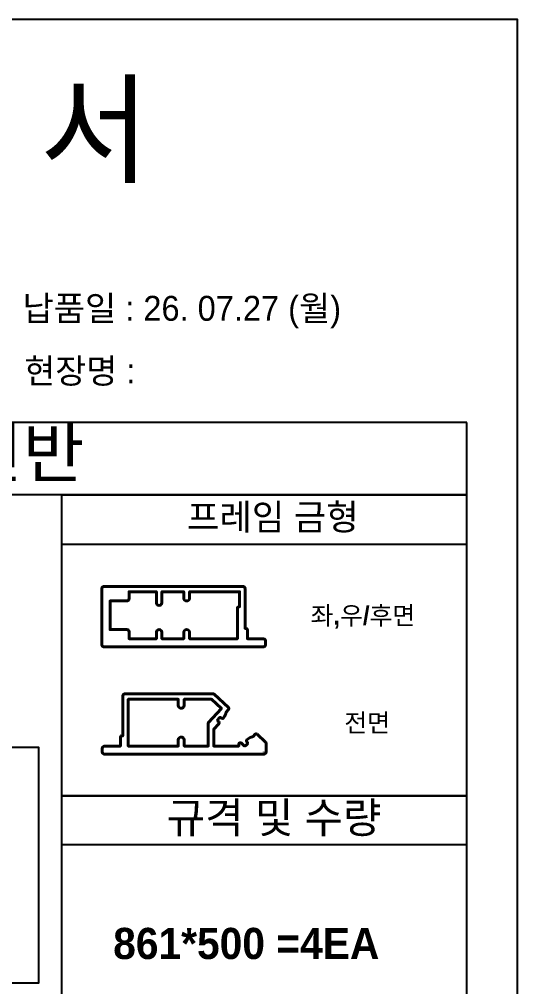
# Model space of a CAD drawing. Header units: millimetres. Extents: x -44117 to 256353, y -2095463 to 65325.
# Drawn here: x 93272 to 94510, y -1040268 to -1037866 of the extents above; entities that cross this region are included whole.
import ezdxf

# ---------------------------------------------------------------- set-up
doc = ezdxf.new("R2010")
doc.units = ezdxf.units.MM
doc.header["$LTSCALE"] = 10
doc.layers.add('1', color=2, linetype='Continuous', lineweight=40)
doc.layers.add('D', color=4, linetype='Continuous', lineweight=5)
doc.dimstyles.get("Standard").update_dxf_attribs({"dimtxt": 0.18, "dimasz": 0.18, "dimexe": 0.18, "dimexo": 0.0625, "dimgap": 0.09, "dimtad": 0, "dimtih": 1, "dimtoh": 1, "dimdec": 4, "dimzin": 0, "dimdsep": 46, "dimtxsty": 'Standard', "dimcen": 0.09, "dimadec": 0, "dimazin": 0, "dimtfac": 1, "dimtdec": 4, "dimtofl": 0, "dimtmove": 0, "dimatfit": 3, "dimfxl": 0, "dimtolj": 1, "dimtzin": 0, "dimarcsym": 0})

# ---------------------------------------------------------------- blocks, each defined once
blk = doc.blocks.new('*D7951')
at = {"layer": 'D', "color": 0, "linetype": 'ByBlock', "lineweight": -2}
for p, q in [((93879.1, -1039685.5), (93879.2, -1039685.5)), ((93879.2, -1039685.6), (93879.2, -1039685.4)), ((93883.2, -1039690), (93883.1, -1039689.9)), ((93883.4, -1039690), (93883.2, -1039690))]:
    blk.add_line(p, q, dxfattribs=at)
at = {"layer": 'D', "color": 0}
blk.add_solid([(93883.1, -1039689.8), (93883, -1039689.9), (93882.9, -1039689.7)], dxfattribs=at)
at = {"layer": 'Defpoints', "color": 0}
for p in [(93879.2, -1039685.5), (93882.9, -1039689.7)]:
    blk.add_point(p, dxfattribs=at)
at = {"layer": 'D', "color": 0, "insert": (93884, -1039690), "char_height": 0.18, "attachment_point": 5}
blk.add_mtext('\\A1;R5.6506', dxfattribs=at)

msp = doc.modelspace()

# ---------------------------------------------------------------- linework, layer by layer
for p, q in [((94383.87573, -1038866.92441), (91607.39905, -1038866.92441)), ((94383.87573, -1039047.2151), (91607.39905, -1039047.2151)), ((93376.90843, -1039047.2151), (93376.90843, -1042023.50846))]:
    msp.add_line(p, q)
for points in [[(91481.19557, -1042149.71194), (94510.07922, -1042149.71194), (94510.07922, -1037866.00507), (91481.19557, -1037866.00507)], [(94383.98261, -1039048.05484), (93376.90843, -1039048.05484), (93376.90843, -1039794.21312), (94383.98261, -1039794.21312)], [(94383.98261, -1039048.05484), (93376.90843, -1039048.05484), (93376.90843, -1039169.00032), (94383.98261, -1039169.00032)], [(94383.98261, -1039794.21312), (93376.90843, -1039794.21312), (93376.90843, -1039915.1586), (94383.98261, -1039915.1586)]]:
    msp.add_lwpolyline(points, close=True)
msp.add_lwpolyline([(91607.39905, -1038866.92441), (91607.39905, -1042023.50846), (94383.87573, -1042023.50846), (94383.87573, -1038866.92441)])
at = {"color": 1, "elevation": -0.0648}
msp.add_lwpolyline([(91652.16359, -1039673.22527), (93319.59527, -1039673.22527), (93319.59527, -1040259.16416), (91652.16359, -1040259.16416)], close=True, dxfattribs=at)
at = {"layer": '1'}
for points in [[(93883.59952, -1039418.73857), (93883.59952, -1039409.69755, 0.4142135624), (93877.94888, -1039404.04691), (93838.39442, -1039404.04691), (93838.39442, -1039382.00942, 0.4142135624), (93835.00404, -1039378.61904), (93832.74378, -1039378.61904), (93832.74378, -1039279.73288, 0.4142135624), (93827.09314, -1039274.08224), (93482.40425, -1039274.08224, 0.4142135624), (93476.75361, -1039279.73288), (93476.75361, -1039418.73857, 0.4142135624), (93482.40425, -1039424.3892), (93877.94888, -1039424.3892, 0.4142135624)], [(93680.17656, -1039388.79019), (93680.17656, -1039404.04691), (93625.93044, -1039404.04691), (93625.93044, -1039388.22512, 1), (93612.36891, -1039388.22512), (93612.36891, -1039404.04691), (93544.56126, -1039404.04691), (93544.56126, -1039387.095, 0.4142135624), (93538.91062, -1039381.44436), (93497.0959, -1039381.44436), (93497.0959, -1039310.31529), (93538.91062, -1039310.31529, 0.4142135624), (93544.56126, -1039304.66465), (93544.56126, -1039287.71274), (93612.36891, -1039287.71274), (93612.36891, -1039314.8358, 1), (93625.93044, -1039314.8358), (93625.93044, -1039287.71274), (93680.17656, -1039287.71274), (93680.17656, -1039302.90049, 1), (93694.86822, -1039302.90049), (93694.86822, -1039287.64733), (93819.18225, -1039287.64733), (93819.18225, -1039324.93798), (93816.92199, -1039324.93798, 0.4142135624), (93813.53161, -1039328.32836), (93813.53161, -1039404.04691), (93694.86822, -1039404.04691), (93694.86822, -1039388.79019, 1)], [(93862.63949, -1039641.17669), (93883.72061, -1039660.7913, -0.2082908297), (93884.80152, -1039663.27345), (93884.80152, -1039685.5297, -0.4142135624), (93879.15089, -1039691.18034), (93483.60625, -1039691.18034, -0.4142135624), (93477.95561, -1039685.5297), (93477.95561, -1039676.48868, -0.4142135624), (93483.60625, -1039670.83804), (93523.16071, -1039670.83804), (93523.16071, -1039648.80055, -0.4142135624), (93526.5511, -1039645.41017), (93528.81135, -1039645.41017), (93528.81135, -1039546.52401, -0.4142135624), (93534.46199, -1039540.87337), (93753.50353, -1039540.87337, -0.1895674439), (93755.813, -1039541.78161), (93791.46586, -1039574.95428, -0.405078233), (93791.70957, -1039579.66711), (93785.93045, -1039586.28172, -0.1110445859), (93779.18154, -1039600.91606, -0.4429793595), (93774.17703, -1039601.33495), (93773.54707, -1039600.74751, 0.4142135624), (93768.75527, -1039600.91484), (93765.36399, -1039604.55154, 0.4142135624), (93765.53132, -1039609.34334), (93767.18437, -1039610.88483, -0.4142135624), (93767.3517, -1039615.67664), (93754.83686, -1039629.09717), (93754.83686, -1039670.83804), (93816.99387, -1039670.83804), (93816.99387, -1039665.99263, -0.4142135624), (93820.38425, -1039662.60225), (93821.309, -1039662.60225, -0.1898559321), (93823.62124, -1039663.51307), (93830.00011, -1039669.46146, 0.4142135624), (93834.79192, -1039669.29413), (93838.1832, -1039665.65743, 0.4142135624), (93838.01586, -1039660.86562), (93837.38868, -1039660.28077, -0.4447681685), (93837.47269, -1039655.24587, -0.1035172082), (93851.33544, -1039647.47663, 0.1247014273), (93852.7528, -1039646.60247), (93857.89609, -1039641.2986, -0.4081778037)], [(93666.68691, -1039569.68807), (93666.68691, -1039554.43491), (93542.37288, -1039554.43491), (93542.37288, -1039670.83448), (93661.03627, -1039670.83448), (93666.68691, -1039670.83448), (93666.68691, -1039655.58132, -1), (93681.37857, -1039655.58132), (93681.37857, -1039661.79702), (93681.37857, -1039670.83448), (93741.27533, -1039670.83448), (93741.27533, -1039612.63469), (93774.11772, -1039577.33679), (93749.50355, -1039554.43491), (93681.37857, -1039554.43491), (93681.37857, -1039569.68807, -1)]]:
    msp.add_lwpolyline(points, format="xyb", close=True, dxfattribs=at)

# ---------------------------------------------------------------- texts
at = {"attachment_point": 1}
for s, width, gutter_width, heights, insert, char_height in [('{\\fGulim|b0|i0|c129|p50;작 업 지 시 서}', 5165.1929222, 19.52182, [-243.39112], (91907.02075, -1038030.17726), 218.6444157), ('{\\fGulim|b0|i0|c129|p50;납품일 : 26. 07.27 (월)}', 5962.7898377, 22.53634, [63.26442], (93279.73087, -1038552.70155), 61.8397079), ('{\\fGulim|b0|i0|c129|p50;현장명 :  }', 5921.931954, 22.38191, [68.53074], (93284.04552, -1038708.48793), 61.4159734), ('{\\fGulim|b0|i0|c129|p50;영림 조명선반}', 2879.37046, 10.88257, [-136.00456], (92471.16551, -1038881.34166), 121.8847546), ('{\\f굴림|b1|i0|c129|p50;프레임 금형}', 19448.9777018, 250.13109, [-71.72126], (93688.16536, -1039069.6333), 64.3194219), ('{\\f굴림|b1|i0|c129|p50;좌,우/후면}', 13693.2246921, 176.107, [-56.00682], (93995.44776, -1039323.96154), 45.2846576), ('{\\f굴림|b1|i0|c129|p50;전면}', 13693.2246921, 176.107, [-48.87868], (94079.31267, -1039590.35595), 45.2846576), ('{\\f굴림|b1|i0|c129|p50;규격 및 수량}', 23047.5408631, 296.4118, [-85.19319], (93637.84819, -1039810.52763), 76.220176), ('{\\f굴림|b1|i0|c129|p50;861*500 =4EA}', 23400.5355507, 300.95162, [-79.74194], (93504.98305, -1040122.27342), 77.3875595)]:
    msp.add_mtext_dynamic_manual_height_columns(s, width=width, gutter_width=gutter_width, heights=heights, dxfattribs=dict(at, insert=insert, char_height=char_height))

# ---------------------------------------------------------------- dimensions: what is measured, and where the dimension line sits
at = {"layer": 'D'}
dim = msp.add_radius_dim(center=(93879.15089, -1039685.5297), mpoint=(93882.93693, -1039689.72441), dimstyle='Standard', override={"dimfxl": 2, "dimarcsym": 1}, dxfattribs=at)
dim.commit()
dim.dimension.update_dxf_attribs({"geometry": '*D7951', "text_midpoint": (93883.97313, -1039689.99165, 5.56965)})

doc.saveas('drawing.dxf')
